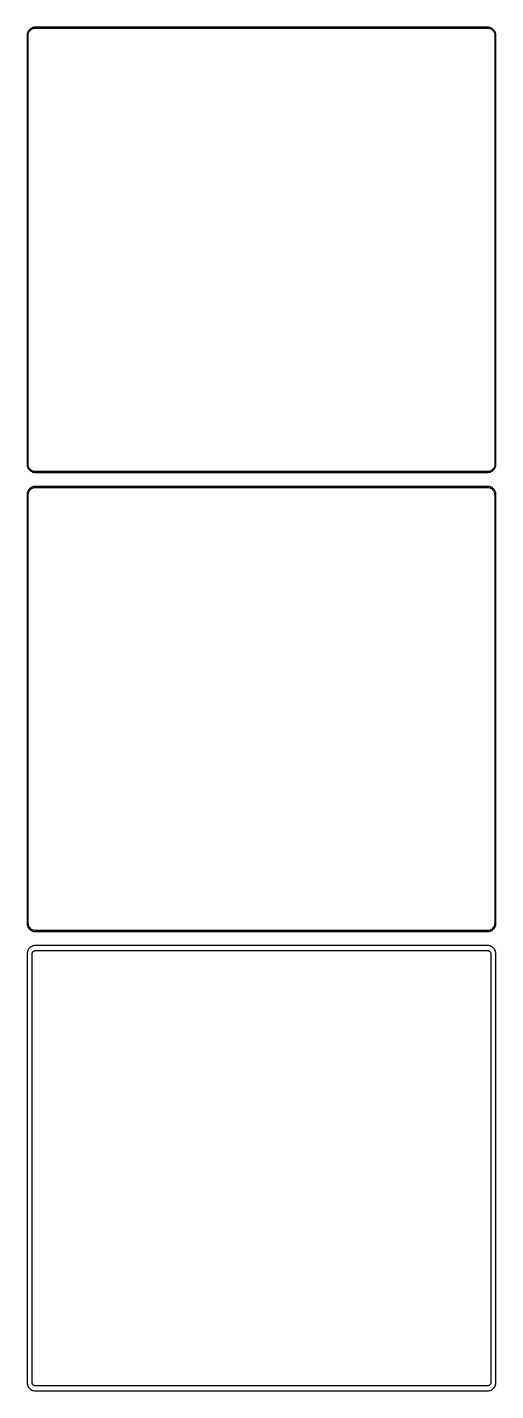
# Model space of a CAD drawing. Header units: metres. Extents: x -150 to 150, y 740 to 1612.
import ezdxf

# ---------------------------------------------------------------- set-up
doc = ezdxf.new("R2010")
doc.units = ezdxf.units.M

msp = doc.modelspace()

# ---------------------------------------------------------------- linework, layer by layer
for p, q in [((-149.961, 1608.13), (-150, 1607.5)), ((-150, 1607.5), (-150, 1332.5)), ((-149.843, 1608.74), (-149.961, 1608.13)), ((-149.649, 1609.34), (-149.843, 1608.74)), ((-149.382, 1609.91), (-149.649, 1609.34)), ((-149.5, 1607.25), (-149.463, 1607.85)), ((-149.5, 1332.75), (-149.5, 1607.25)), ((-149.463, 1607.85), (-149.351, 1608.43)), ((-149.045, 1610.44), (-149.382, 1609.91)), ((-149.351, 1608.43), (-149.166, 1609)), ((-149.166, 1609), (-148.912, 1609.54)), ((-148.645, 1610.92), (-149.045, 1610.44)), ((-148.912, 1609.54), (-148.593, 1610.04)), ((-148.187, 1611.35), (-148.645, 1610.92)), ((-148.593, 1610.04), (-148.213, 1610.5)), ((-148.213, 1610.5), (-147.778, 1610.91)), ((-147.679, 1611.72), (-148.187, 1611.35)), ((-147.778, 1610.91), (-147.295, 1611.26)), ((-147.129, 1612.02), (-147.679, 1611.72)), ((-147.295, 1611.26), (-146.772, 1611.55)), ((-146.545, 1612.26), (-147.129, 1612.02)), ((-146.772, 1611.55), (-146.218, 1611.77)), ((-145.937, 1612.41), (-146.545, 1612.26)), ((-146.218, 1611.77), (-145.64, 1611.92)), ((-145.314, 1612.49), (-145.937, 1612.41)), ((-145.64, 1611.92), (-145.048, 1611.99)), ((145.314, 1612.49), (-145.314, 1612.49)), ((-145.048, 1611.99), (145.048, 1611.99)), ((145.048, 1611.99), (145.64, 1611.92)), ((145.937, 1612.41), (145.314, 1612.49)), ((145.64, 1611.92), (146.218, 1611.77)), ((146.545, 1612.26), (145.937, 1612.41)), ((146.218, 1611.77), (146.772, 1611.55)), ((147.129, 1612.02), (146.545, 1612.26)), ((146.772, 1611.55), (147.295, 1611.26)), ((147.679, 1611.72), (147.129, 1612.02)), ((147.295, 1611.26), (147.778, 1610.91)), ((148.187, 1611.35), (147.679, 1611.72)), ((147.778, 1610.91), (148.213, 1610.5)), ((148.645, 1610.92), (148.187, 1611.35)), ((148.213, 1610.5), (148.593, 1610.04)), ((148.593, 1610.04), (148.912, 1609.54)), ((149.045, 1610.44), (148.645, 1610.92)), ((148.912, 1609.54), (149.166, 1609)), ((149.382, 1609.91), (149.045, 1610.44)), ((149.166, 1609), (149.351, 1608.43)), ((149.351, 1608.43), (149.463, 1607.85)), ((149.649, 1609.34), (149.382, 1609.91)), ((149.463, 1607.85), (149.5, 1607.25)), ((149.5, 1607.25), (149.5, 1332.75)), ((149.843, 1608.74), (149.649, 1609.34)), ((149.961, 1608.13), (149.843, 1608.74)), ((150, 1607.5), (149.961, 1608.13)), ((150, 1332.5), (150, 1607.5)), ((-150, 1332.5), (-149.961, 1331.87)), ((-149.961, 1331.87), (-149.843, 1331.26)), ((-149.843, 1331.26), (-149.649, 1330.66)), ((-149.649, 1330.66), (-149.382, 1330.09)), ((-149.463, 1332.15), (-149.5, 1332.75)), ((-149.351, 1331.57), (-149.463, 1332.15)), ((-149.382, 1330.09), (-149.045, 1329.56)), ((-149.166, 1331), (-149.351, 1331.57)), ((-148.912, 1330.46), (-149.166, 1331)), ((-149.045, 1329.56), (-148.645, 1329.08)), ((-148.593, 1329.96), (-148.912, 1330.46)), ((-148.645, 1329.08), (-148.187, 1328.65)), ((-148.213, 1329.5), (-148.593, 1329.96)), ((-147.778, 1329.09), (-148.213, 1329.5)), ((-148.187, 1328.65), (-147.679, 1328.28)), ((-147.295, 1328.74), (-147.778, 1329.09)), ((-147.679, 1328.28), (-147.129, 1327.98)), ((-146.772, 1328.45), (-147.295, 1328.74)), ((-147.129, 1327.98), (-146.545, 1327.74)), ((-146.218, 1328.23), (-146.772, 1328.45)), ((-146.545, 1327.74), (-145.937, 1327.59)), ((-145.64, 1328.08), (-146.218, 1328.23)), ((-145.937, 1327.59), (-145.314, 1327.51)), ((-145.048, 1328.01), (-145.64, 1328.08)), ((-145.314, 1327.51), (145.314, 1327.51)), ((145.048, 1328.01), (-145.048, 1328.01)), ((145.64, 1328.08), (145.048, 1328.01)), ((145.314, 1327.51), (145.937, 1327.59)), ((146.218, 1328.23), (145.64, 1328.08)), ((145.937, 1327.59), (146.545, 1327.74)), ((146.772, 1328.45), (146.218, 1328.23)), ((146.545, 1327.74), (147.129, 1327.98)), ((147.295, 1328.74), (146.772, 1328.45)), ((147.129, 1327.98), (147.679, 1328.28)), ((147.778, 1329.09), (147.295, 1328.74)), ((147.679, 1328.28), (148.187, 1328.65)), ((148.213, 1329.5), (147.778, 1329.09)), ((148.187, 1328.65), (148.645, 1329.08)), ((148.593, 1329.96), (148.213, 1329.5)), ((148.912, 1330.46), (148.593, 1329.96)), ((148.645, 1329.08), (149.045, 1329.56)), ((149.166, 1331), (148.912, 1330.46)), ((149.045, 1329.56), (149.382, 1330.09)), ((149.351, 1331.57), (149.166, 1331)), ((149.463, 1332.15), (149.351, 1331.57)), ((149.382, 1330.09), (149.649, 1330.66)), ((149.5, 1332.75), (149.463, 1332.15)), ((149.649, 1330.66), (149.843, 1331.26)), ((149.843, 1331.26), (149.961, 1331.87)), ((149.961, 1331.87), (150, 1332.5)), ((-146.545, 1318.26), (-147.129, 1318.02)), ((-145.937, 1318.41), (-146.545, 1318.26)), ((-145.314, 1318.49), (-145.937, 1318.41)), ((145.314, 1318.49), (-145.314, 1318.49)), ((145.937, 1318.41), (145.314, 1318.49)), ((146.545, 1318.26), (145.937, 1318.41)), ((147.129, 1318.02), (146.545, 1318.26)), ((-149.961, 1314.13), (-150, 1313.5)), ((-150, 1313.5), (-150, 1038.5)), ((-149.843, 1314.74), (-149.961, 1314.13)), ((-149.649, 1315.34), (-149.843, 1314.74)), ((-149.382, 1315.91), (-149.649, 1315.34)), ((-149.045, 1316.44), (-149.382, 1315.91)), ((-149.328, 1313.25), (-149.292, 1313.82)), ((-149.328, 1038.75), (-149.328, 1313.25)), ((-149.292, 1313.82), (-149.185, 1314.39)), ((-149.185, 1314.39), (-149.007, 1314.94)), ((-148.645, 1316.92), (-149.045, 1316.44)), ((-149.007, 1314.94), (-148.762, 1315.46)), ((-148.762, 1315.46), (-148.454, 1315.94)), ((-148.187, 1317.35), (-148.645, 1316.92)), ((-148.454, 1315.94), (-148.088, 1316.38)), ((-147.679, 1317.72), (-148.187, 1317.35)), ((-148.088, 1316.38), (-147.668, 1316.78)), ((-147.129, 1318.02), (-147.679, 1317.72)), ((-147.668, 1316.78), (-147.203, 1317.12)), ((-147.203, 1317.12), (-146.699, 1317.39)), ((-146.699, 1317.39), (-146.165, 1317.6)), ((-146.165, 1317.6), (-145.608, 1317.75)), ((-145.608, 1317.75), (-145.037, 1317.82)), ((-145.037, 1317.82), (145.037, 1317.82)), ((145.037, 1317.82), (145.608, 1317.75)), ((145.608, 1317.75), (146.165, 1317.6)), ((146.165, 1317.6), (146.699, 1317.39)), ((146.699, 1317.39), (147.203, 1317.12)), ((147.679, 1317.72), (147.129, 1318.02)), ((147.203, 1317.12), (147.668, 1316.78)), ((147.668, 1316.78), (148.088, 1316.38)), ((148.187, 1317.35), (147.679, 1317.72)), ((148.088, 1316.38), (148.454, 1315.94)), ((148.645, 1316.92), (148.187, 1317.35)), ((148.454, 1315.94), (148.762, 1315.46)), ((149.045, 1316.44), (148.645, 1316.92)), ((148.762, 1315.46), (149.007, 1314.94)), ((149.007, 1314.94), (149.185, 1314.39)), ((149.382, 1315.91), (149.045, 1316.44)), ((149.185, 1314.39), (149.292, 1313.82)), ((149.292, 1313.82), (149.328, 1313.25)), ((149.328, 1313.25), (149.328, 1038.75)), ((149.649, 1315.34), (149.382, 1315.91)), ((149.843, 1314.74), (149.649, 1315.34)), ((149.961, 1314.13), (149.843, 1314.74)), ((150, 1313.5), (149.961, 1314.13)), ((150, 1038.5), (150, 1313.5)), ((-150, 1038.5), (-149.961, 1037.87)), ((-149.961, 1037.87), (-149.843, 1037.26)), ((-149.843, 1037.26), (-149.649, 1036.66)), ((-149.649, 1036.66), (-149.382, 1036.09)), ((-149.382, 1036.09), (-149.045, 1035.56)), ((-149.292, 1038.18), (-149.328, 1038.75)), ((-149.185, 1037.61), (-149.292, 1038.18)), ((-149.007, 1037.06), (-149.185, 1037.61)), ((-149.045, 1035.56), (-148.645, 1035.08)), ((-148.762, 1036.54), (-149.007, 1037.06)), ((-148.454, 1036.06), (-148.762, 1036.54)), ((-148.645, 1035.08), (-148.187, 1034.65)), ((-148.088, 1035.62), (-148.454, 1036.06)), ((-148.187, 1034.65), (-147.679, 1034.28)), ((-147.668, 1035.22), (-148.088, 1035.62)), ((-147.679, 1034.28), (-147.129, 1033.98)), ((-147.203, 1034.88), (-147.668, 1035.22)), ((-146.699, 1034.61), (-147.203, 1034.88)), ((-147.129, 1033.98), (-146.545, 1033.74)), ((-146.165, 1034.4), (-146.699, 1034.61)), ((-146.545, 1033.74), (-145.937, 1033.59)), ((-145.608, 1034.25), (-146.165, 1034.4)), ((-145.937, 1033.59), (-145.314, 1033.51)), ((-145.037, 1034.18), (-145.608, 1034.25)), ((-145.314, 1033.51), (145.314, 1033.51)), ((145.037, 1034.18), (-145.037, 1034.18)), ((145.608, 1034.25), (145.037, 1034.18)), ((145.314, 1033.51), (145.937, 1033.59)), ((146.165, 1034.4), (145.608, 1034.25)), ((145.937, 1033.59), (146.545, 1033.74)), ((146.699, 1034.61), (146.165, 1034.4)), ((146.545, 1033.74), (147.129, 1033.98)), ((147.203, 1034.88), (146.699, 1034.61)), ((147.129, 1033.98), (147.679, 1034.28)), ((147.668, 1035.22), (147.203, 1034.88)), ((148.088, 1035.62), (147.668, 1035.22)), ((147.679, 1034.28), (148.187, 1034.65)), ((148.454, 1036.06), (148.088, 1035.62)), ((148.187, 1034.65), (148.645, 1035.08)), ((148.762, 1036.54), (148.454, 1036.06)), ((148.645, 1035.08), (149.045, 1035.56)), ((149.007, 1037.06), (148.762, 1036.54)), ((149.185, 1037.61), (149.007, 1037.06)), ((149.045, 1035.56), (149.382, 1036.09)), ((149.292, 1038.18), (149.185, 1037.61)), ((149.328, 1038.75), (149.292, 1038.18)), ((149.382, 1036.09), (149.649, 1036.66)), ((149.649, 1036.66), (149.843, 1037.26)), ((149.843, 1037.26), (149.961, 1037.87)), ((149.961, 1037.87), (150, 1038.5)), ((-149.382, 1021.91), (-149.649, 1021.34)), ((-149.045, 1022.44), (-149.382, 1021.91)), ((-148.645, 1022.92), (-149.045, 1022.44)), ((-148.187, 1023.35), (-148.645, 1022.92)), ((-147.679, 1023.72), (-148.187, 1023.35)), ((-147.129, 1024.02), (-147.679, 1023.72)), ((-146.545, 1024.26), (-147.129, 1024.02)), ((-145.937, 1024.41), (-146.545, 1024.26)), ((-145.314, 1024.49), (-145.937, 1024.41)), ((145.314, 1024.49), (-145.314, 1024.49)), ((145.937, 1024.41), (145.314, 1024.49)), ((146.545, 1024.26), (145.937, 1024.41)), ((147.129, 1024.02), (146.545, 1024.26)), ((147.679, 1023.72), (147.129, 1024.02)), ((148.187, 1023.35), (147.679, 1023.72)), ((148.645, 1022.92), (148.187, 1023.35)), ((149.045, 1022.44), (148.645, 1022.92)), ((149.382, 1021.91), (149.045, 1022.44)), ((149.649, 1021.34), (149.382, 1021.91)), ((-149.961, 1020.13), (-150, 1019.5)), ((-150, 1019.5), (-150, 744.5)), ((-149.843, 1020.74), (-149.961, 1020.13)), ((-149.649, 1021.34), (-149.843, 1020.74)), ((-146.86, 1019.25), (-146.843, 1019.51)), ((-146.86, 744.75), (-146.86, 1019.25)), ((-146.843, 1019.51), (-146.793, 1019.77)), ((-146.793, 1019.77), (-146.711, 1020.03)), ((-146.711, 1020.03), (-146.599, 1020.27)), ((-146.599, 1020.27), (-146.457, 1020.49)), ((-146.457, 1020.49), (-146.288, 1020.69)), ((-146.288, 1020.69), (-146.095, 1020.88)), ((-146.095, 1020.88), (-145.88, 1021.03)), ((-145.88, 1021.03), (-145.648, 1021.16)), ((-145.648, 1021.16), (-145.402, 1021.26)), ((-145.402, 1021.26), (-145.145, 1021.32)), ((-145.145, 1021.32), (-144.882, 1021.36)), ((-144.882, 1021.36), (144.882, 1021.36)), ((144.882, 1021.36), (145.145, 1021.32)), ((145.145, 1021.32), (145.402, 1021.26)), ((145.402, 1021.26), (145.648, 1021.16)), ((145.648, 1021.16), (145.88, 1021.03)), ((145.88, 1021.03), (146.095, 1020.88)), ((146.095, 1020.88), (146.288, 1020.69)), ((146.288, 1020.69), (146.457, 1020.49)), ((146.457, 1020.49), (146.599, 1020.27)), ((146.599, 1020.27), (146.711, 1020.03)), ((146.711, 1020.03), (146.793, 1019.77)), ((146.793, 1019.77), (146.843, 1019.51)), ((146.843, 1019.51), (146.86, 1019.25)), ((146.86, 1019.25), (146.86, 744.75)), ((149.843, 1020.74), (149.649, 1021.34)), ((149.961, 1020.13), (149.843, 1020.74)), ((150, 1019.5), (149.961, 1020.13)), ((150, 744.5), (150, 1019.5)), ((-150, 744.5), (-149.961, 743.873)), ((-149.961, 743.873), (-149.843, 743.257)), ((-149.843, 743.257), (-149.649, 742.659)), ((-149.649, 742.659), (-149.382, 742.091)), ((-149.382, 742.091), (-149.045, 741.561)), ((-146.843, 744.486), (-146.86, 744.75)), ((-146.793, 744.225), (-146.843, 744.486)), ((-146.711, 743.973), (-146.793, 744.225)), ((-146.599, 743.734), (-146.711, 743.973)), ((-146.457, 743.51), (-146.599, 743.734)), ((-146.288, 743.306), (-146.457, 743.51)), ((-146.095, 743.124), (-146.288, 743.306)), ((-145.88, 742.969), (-146.095, 743.124)), ((-145.648, 742.841), (-145.88, 742.969)), ((-145.402, 742.744), (-145.648, 742.841)), ((-145.145, 742.678), (-145.402, 742.744)), ((-144.882, 742.645), (-145.145, 742.678)), ((144.882, 742.645), (-144.882, 742.645)), ((145.145, 742.678), (144.882, 742.645)), ((145.402, 742.744), (145.145, 742.678)), ((145.648, 742.841), (145.402, 742.744)), ((145.88, 742.969), (145.648, 742.841)), ((146.095, 743.124), (145.88, 742.969)), ((146.288, 743.306), (146.095, 743.124)), ((146.457, 743.51), (146.288, 743.306)), ((146.599, 743.734), (146.457, 743.51)), ((146.711, 743.973), (146.599, 743.734)), ((146.793, 744.225), (146.711, 743.973)), ((146.843, 744.486), (146.793, 744.225)), ((146.86, 744.75), (146.843, 744.486)), ((149.045, 741.561), (149.382, 742.091)), ((149.382, 742.091), (149.649, 742.659)), ((149.649, 742.659), (149.843, 743.257)), ((149.843, 743.257), (149.961, 743.873)), ((149.961, 743.873), (150, 744.5)), ((-149.045, 741.561), (-148.645, 741.077)), ((-148.645, 741.077), (-148.187, 740.647)), ((-148.187, 740.647), (-147.679, 740.278)), ((-147.679, 740.278), (-147.129, 739.976)), ((-147.129, 739.976), (-146.545, 739.745)), ((-146.545, 739.745), (-145.937, 739.589)), ((-145.937, 739.589), (-145.314, 739.51)), ((-145.314, 739.51), (145.314, 739.51)), ((145.314, 739.51), (145.937, 739.589)), ((145.937, 739.589), (146.545, 739.745)), ((146.545, 739.745), (147.129, 739.976)), ((147.129, 739.976), (147.679, 740.278)), ((147.679, 740.278), (148.187, 740.647)), ((148.187, 740.647), (148.645, 741.077)), ((148.645, 741.077), (149.045, 741.561))]:
    msp.add_line(p, q)

doc.saveas('drawing.dxf')
